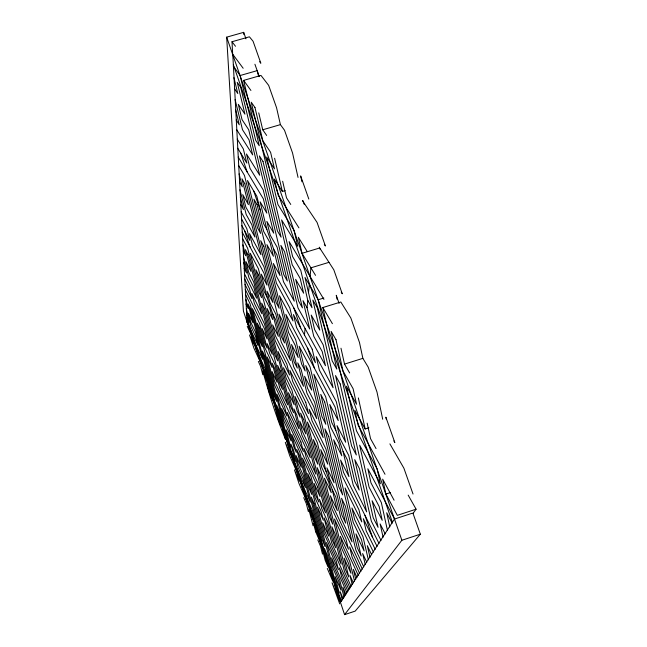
<?xml version="1.0" encoding="UTF-8"?>
<svg xmlns="http://www.w3.org/2000/svg" width="647" height="647" viewBox="0 0 647 647"><rect width="100%" height="100%" fill="white"/><g stroke="black" fill="none" stroke-linecap="round" stroke-linejoin="round"><path stroke-width="0.97" d="M304.462 334.944L305.085 328.498M238.185 157.043L263.361 198.847L266.823 213.122L260.118 201.807L266.863 229.386L273.535 248.812L280.054 275.565L273.358 263.499L276.536 276.447L325.481 365.701L322.19 351.507L313.779 336.351L307.074 307.786L307.786 300.378L300.782 270.365L292.646 256.657L289.096 241.574L323.929 299.407M308.53 292.695L309.29 284.72M310.091 276.431L310.916 267.826L328.983 262.334M340.468 602.333L394.492 519.048L411.969 513.33M413.101 513.322L416.086 509.197L408.176 495.125M245.965 38.836L243.684 32.35L226.66 37.162L243.401 311.11L344.576 614.65L401.876 540.269L420.34 534.187L412.891 513.031M420.34 534.187L355.195 611.108L344.576 614.65M416.086 509.197L397.307 515.344L385.879 494.049L382.652 479.128L394.088 500.212M315.687 531.785L321.041 544.135L325.215 560.391L327.956 566.756L299.375 455.229L296.682 449.309L301.292 467.263L296.011 455.52L298.275 464.303L303.564 476.111L310.269 502.193L299.779 478.481L301.955 486.884L312.461 510.734L318.922 535.894L313.577 523.609L315.687 531.785L317.572 531.171M385.879 494.049L390.464 492.561M385.022 474.275L358.139 425.249L354.815 410.311L365.167 428.977L368.839 427.804M340.977 348.215L344.519 364.099L362.87 358.357L368.192 367.132L376.991 392.033L382.7 419.24M307.786 300.378L312.016 307.713L304.988 277.458L318.211 299.755L332.162 360.832L336.812 369.105L322.829 307.543L340.823 302.003L350.836 318L359.473 342.449L362.87 358.357M318.211 299.755L323.832 298.032M307.188 251.497L298.332 237.271L302.044 253.325L319.699 247.979L333.803 269.775L342.279 293.778L341.212 292.096M298.93 227.865L278.121 195.038L274.36 179.073L282.359 191.463L285.149 190.639M258.751 112.861L262.739 129.78L280.402 124.636L284.51 130.241L292.541 152.975L298.041 177.424M233.316 66.123L240.118 75.529L257.255 70.62L258.63 76.516M240.118 75.529L255.662 140.302L259.253 145.753L243.636 80.39L260.967 75.424L268.659 85.364L276.552 107.701L280.402 124.636M243.167 68.275L232.669 54.154L232.006 41.731L249.41 36.806L253.082 41.279L260.838 63.228L259.609 61.675M232.006 41.731L235.484 46.269M243.636 80.39L250.923 90.467M234.529 88.801L237.789 93.532L233.931 77.664M262.739 129.78L266.645 135.449M302.529 200.772L317.07 222.422L325.401 245.989L324.309 244.331M236.195 119.994L239.309 124.814L235.662 109.95M290.754 204.452L286.508 197.877L282.642 181.241M236.721 129.715L252.694 154.916L249.038 139.873L242.488 129.732L235.104 99.557M237.223 139.121L243.321 148.915L246.822 163.101L237.708 148.228M302.044 253.325L315.518 275.347M238.638 165.6L244.485 175.45L257.546 227.97L260.604 233.413L247.486 180.513L256.867 196.324L263.588 223.692L266.863 229.386M322.829 307.543L332.412 323.694M393.886 440.914L394.84 442.556L385.871 417.178L386.275 419.119M239.519 181.936L242.334 186.821L239.083 173.889M344.519 364.099L349.623 372.955M389.906 443.882L403.89 468.177L413.029 494.041M273.535 248.812L276.956 254.837L283.499 281.777L294.272 301.187L280.879 245.391L284.575 251.715L298.008 307.923L309.711 329.016L303.022 300.661L307.074 307.786M240.733 204.703L243.442 209.571L240.344 197.335M376.053 448.589L370.545 438.658L367.156 423.138M241.121 211.86L254.942 237.069L251.845 224.719L246.192 214.529L239.932 189.749M241.493 218.823L246.806 228.626L249.791 240.393L241.857 225.593M242.204 232.184L264.033 273.285L267.001 285.092L261.234 274.134L267.025 297.078L272.759 314.005L278.38 336.351L272.63 324.907L275.379 335.777L316.747 418.674L313.9 406.963L306.904 393.061L301.146 369.494L297.757 362.87L303.508 386.291L293.665 366.728L282.124 320.184L278.994 314.175L290.503 360.436L281.332 342.214L275.695 319.739L272.759 314.005M394.694 519.355L367.836 468.768L370.974 482.856L381.326 502.549L387.464 530.467M242.552 238.597L247.664 248.327L258.937 292.404L261.598 297.652L250.292 253.317L258.428 268.796L264.202 291.595L267.025 297.078M392.187 523.205L386.696 512.756L389.777 526.909M243.207 250.923L245.69 255.727L242.884 244.841M335.858 430.473L331.749 422.507L325.659 396.66L313.844 374.192L325.813 424.27L322.004 416.765L310.067 367.003L299.165 346.266L305.166 370.982L301.656 364.18L295.671 339.626L288.877 326.703L285.845 314.361L335.106 407.141L338.227 420.574L329.76 404.464L335.858 430.473L343.056 451.444L348.935 476.613L340.597 460.049L343.476 472.245L379.013 543.456M343.056 451.444L347.35 459.839L353.23 485.161L366.671 511.882L354.726 459.605L359.4 468.582L371.346 521.183L381.01 540.382M385.232 533.896L380.121 523.908L383.081 537.204M244.137 268.262L246.531 273.018L243.838 262.633M244.437 273.754L256.616 298.178L253.923 287.721L248.958 277.838L243.531 256.851M244.72 279.116L249.427 288.627L252.031 298.655L245.003 284.348M377.08 546.424L363.347 518.692L366.162 530.863L375.22 549.287M245.278 289.46L264.534 328.927L267.122 338.979L262.075 328.555L267.146 348.175L264.663 342.983L259.601 323.468L252.419 308.635L262.35 346.735L259.997 341.753L250.09 303.831L245.545 294.442M373.416 552.053L351.895 507.944L354.629 519.557L362.983 536.792L368.361 559.825M371.677 554.73L367.286 545.672L369.987 557.318M246.054 304.074L248.27 308.7L245.803 299.318M326.072 471.396L322.635 464.206L317.321 442.564L307.39 422.07L317.839 464.222L314.62 457.413L304.187 415.471L294.919 396.344L300.159 417.21L297.159 410.934L291.934 390.181L286.103 378.147L283.467 367.722L325.077 453.005L327.794 464.182L320.75 449.641L326.072 471.396L332.194 489.464L337.346 510.612L330.382 495.788L332.914 506.083L362.328 569.093M332.194 489.464L335.761 496.969L340.92 518.223L352.033 541.887L341.559 498.255L345.393 506.213L355.866 550.063L363.768 566.885M366.776 562.251L362.643 553.541L365.248 564.605M246.79 317.726L248.925 322.279L246.547 313.277M247.025 322.069L257.91 345.401L255.533 336.343L251.101 326.905L246.305 308.724M247.251 326.323L251.473 335.421L253.786 344.164L249.548 334.984L253.939 348.167L264.922 372.098L267.227 380.84L262.731 370.998C269.152 394.136 276.245 417.137 285.489 439.297L276.504 404.909L278.897 410.19L287.907 444.724L295.364 461.448L290.875 444.117L293.423 449.778L297.927 467.183L303.152 478.901L305.376 487.563L285.295 442.33L289.864 456.054L297.248 472.755L299.424 481.125L294.458 469.851L299.076 483.713L311.951 513.071L314.102 521.425L308.837 509.375L313.067 525.744M360.929 571.244L349.606 546.852L352.089 557.116L359.57 573.323M358.26 575.353L340.338 536.331L342.764 546.197L349.744 561.491L354.524 581.087M258.347 361.422L260.523 366.178L262.787 374.734M356.974 577.318L353.335 569.336L355.737 579.227M353.351 582.898L349.881 575.191L352.203 584.653M351.086 586.368L344.422 571.43L335.106 533.84L331.862 526.707L341.171 564.135L331.717 542.938L327.123 524.644L324.074 517.867L328.66 536.088L322.691 522.711L324.948 531.616L350.003 588.034M348.943 589.66L339.327 567.912L341.551 576.792L347.916 591.245M346.913 592.789L331.587 557.843L333.755 566.424L339.748 580.149L344.042 597.197M303.718 497.656L306.257 503.471L308.376 511.664M345.927 594.294L342.821 587.169L344.972 595.766M317.782 539.897L320.443 546.052L322.513 554.123M343.128 598.596L340.152 591.69L342.247 599.963M327.277 568.422L332.801 581.289L324.422 548.527L327.228 554.989L335.615 587.864L341.373 601.298M340.524 602.6L332.065 582.793L339.699 603.869M308.821 199.066L300.645 175.911L301.955 181.791M254.91 64.239L259.269 76.629M302.877 200.497L304.211 204.306M319.311 247.186L319.982 249.095M336.416 295.784L339.101 303.403M226.66 37.162L401.876 540.269M233.341 64.781L392.397 522.275M240.684 153.088L247.162 171.948M253.681 190.954L260.248 210.097M293.835 307.988L300.709 328.021M307.632 348.199L314.604 368.531M364.981 515.344L372.405 536.986M244.453 230.445L250.041 246.944M246.895 318.559L341.179 601.249M274.603 158.248L282.359 191.463M336.214 295.283L337.079 299.229M358.349 397.929L365.167 428.977M232.807 54.801L247.081 322.174M243.684 32.35L243.757 34.372M240.627 87.159L237.239 82.355L244.938 114.163L238.314 104.321L242.043 119.638L248.707 129.74L259.714 175.24L246.467 153.962L249.977 168.269L263.28 190L273.721 233.138L266.847 221.387L270.211 235.185L277.11 247.154L283.758 274.635L287.333 281.008L240.627 87.159M254.958 107.475L251.246 102.218L298.526 300.936L302.416 307.859L295.655 279.334L303.653 293.204L300.184 278.428L292.209 264.777L281.582 219.899L297.757 246.329L294.062 230.413L277.935 204.517L266.693 157.043L274.482 168.859L270.592 152.28L262.836 140.763L254.958 107.475M263.022 161.524L259.415 155.935L277.426 230.979L281.105 237.19L263.022 161.524M244.849 183.748L241.938 178.774L248.416 204.662L242.714 194.626L245.868 207.177L251.602 217.384L260.935 254.675L249.532 233.648L252.532 245.496L263.976 266.823L272.897 302.464L267.009 291.166L269.904 302.65L275.8 314.086L281.526 336.941L284.567 342.95L244.849 183.748M257.045 204.622L253.907 199.244L294.045 361.624L297.313 368.078L291.514 344.527L298.21 357.508L295.242 345.377L288.562 332.55L279.496 295.76L293.01 320.944L289.88 308.053L276.406 283.2L266.904 244.623L273.446 256.277L270.171 242.908L263.652 231.448L257.045 204.622M317.256 307.624L312.841 300.071L319.788 330.132L311.215 315.065L314.604 329.558L323.185 344.843L333.092 387.739L316.213 356.61L319.4 370.141L336.311 401.65L345.684 442.241L337.022 425.613L340.063 438.609L348.725 455.415L354.693 481.222L359.174 490.054L317.256 307.624M336.003 339.699L331.143 331.385L373.198 517.721L378.083 527.354L372.114 500.729L382.223 520.325L379.182 506.561L369.065 487.134L359.651 445.16L380.379 483.794L377.152 468.978L356.424 430.756L346.444 386.251L356.546 404.246L353.108 388.718L343.015 370.966L336.003 339.699M263.79 246.248L260.717 240.716L276.034 302.278L279.156 308.223L263.79 246.248M340.176 383.938L335.526 375.551L351.636 446.082L356.311 454.97L340.176 383.938M312.218 349.243L293.414 314.571L296.561 327.56L315.396 362.668L312.218 349.243M247.938 254.546L245.391 249.653L250.987 271.433L245.973 261.639L248.715 272.241L253.745 282.157L261.841 313.698L251.837 293.487L254.449 303.572L264.494 324.01L272.282 354.321L267.138 343.638L269.67 353.448L274.829 364.237L279.844 383.776L282.496 389.389L247.938 254.546M258.557 274.943L255.84 269.71L290.705 406.769L293.528 412.754L288.449 392.721L294.207 404.763L291.611 394.492L285.869 382.555L277.967 351.426L289.573 375.034L286.856 364.212L275.282 340.84L267.049 308.409L272.694 319.529L269.872 308.36L264.251 297.369L258.557 274.943M309.387 372.551L305.748 365.555L311.692 390.125L304.591 376.247L307.503 388.168L314.612 402.191L323.16 437.534L309.129 409.187L311.886 420.437L325.951 449.042L334.103 482.767L326.921 467.846L329.574 478.715L336.763 493.75L341.988 515.352L345.684 523.188L309.387 372.551M324.697 401.941L320.758 394.371L357.209 547.572L361.188 556.008L355.947 533.864L364.14 551.001L361.471 539.614L353.278 522.59L345.069 487.951L361.77 521.927L358.956 509.828L342.263 476.119L333.65 439.725L341.81 455.82L338.85 443.227L330.706 427.287L324.697 401.941M264.348 308.449L261.679 303.144L274.999 355.235L277.709 360.832L264.348 308.449M328.708 436.41L324.899 428.832L338.866 487.021L342.692 494.923L328.708 436.41M305.772 402.418L289.872 370.302L292.598 381.188L308.53 413.603L305.772 402.418M250.3 308.668L248.036 303.961L252.961 322.732L248.497 313.326L250.907 322.497L255.387 331.992L262.545 359.279L253.624 340.063L255.945 348.846L264.89 368.224L271.805 394.573L267.235 384.52L269.484 393.085L274.069 403.21L278.542 420.259L280.887 425.5L250.3 308.668M259.706 328.199L257.304 323.209L288.133 441.666L290.616 447.206L286.087 429.794L291.142 440.963L288.837 432.059L283.798 420.971L276.803 394.023L286.961 416.037L284.567 406.72L274.425 384.876L267.171 356.926L272.128 367.423L269.645 357.848L264.704 347.439L259.706 328.199M280.305 370.99L277.587 365.353L287.68 404.82L279.698 387.828L274.74 368.572L272.177 363.169L277.118 382.328L272.072 371.588L274.498 380.946L310.309 457.664L307.81 447.708L301.825 434.962L296.771 414.929L293.867 408.807L298.906 428.743L290.422 410.659L280.305 370.99M303.694 419.588L300.596 413.15L305.788 433.911L299.731 421.157L302.278 431.266L308.344 444.125L315.857 474.146L303.855 448.274L306.29 457.898L318.316 483.948L325.53 512.78L319.4 499.29L321.745 508.623L327.883 522.194L332.534 540.755L335.68 547.783L303.694 419.588M316.618 446.438L313.302 439.548L345.433 569.546L348.79 577.035L344.123 558.086L350.998 573.291L348.628 563.586L341.753 548.47L334.491 518.991L348.45 549.222L345.967 539.008L332.016 508.954L324.438 478.198L331.272 492.674L328.684 482.088L321.858 467.724L316.618 446.438M264.777 356.044L262.415 351.014L274.207 396.126L276.601 401.366L264.777 356.044M320.386 474.486L317.159 467.619L329.477 517.107L332.712 524.199L320.386 474.486M300.968 442.063L287.195 412.39L289.597 421.747L303.403 451.638L300.968 442.063M317.661 486.94L281.647 408.508L283.984 417.533L289.088 428.702L293.722 446.665L296.342 452.455L291.692 434.412L299.755 452.059L309.015 488.275L311.805 494.494L302.529 458.116L311.086 476.863L315.801 495.465L318.753 501.991L314.03 483.309L320.063 496.508L317.661 486.94M310.552 479.823L307.689 473.539L336.408 586.392L339.303 593.129L335.106 576.574L341.018 590.218L338.882 581.766L332.97 568.179L326.468 542.534L338.438 569.732L336.222 560.884L324.252 533.832L317.499 507.208L323.371 520.317L321.074 511.203L315.21 498.166L310.552 479.823M314.07 503.374L311.28 497.122L322.279 540.156L325.085 546.578L314.07 503.374"/></g></svg>
